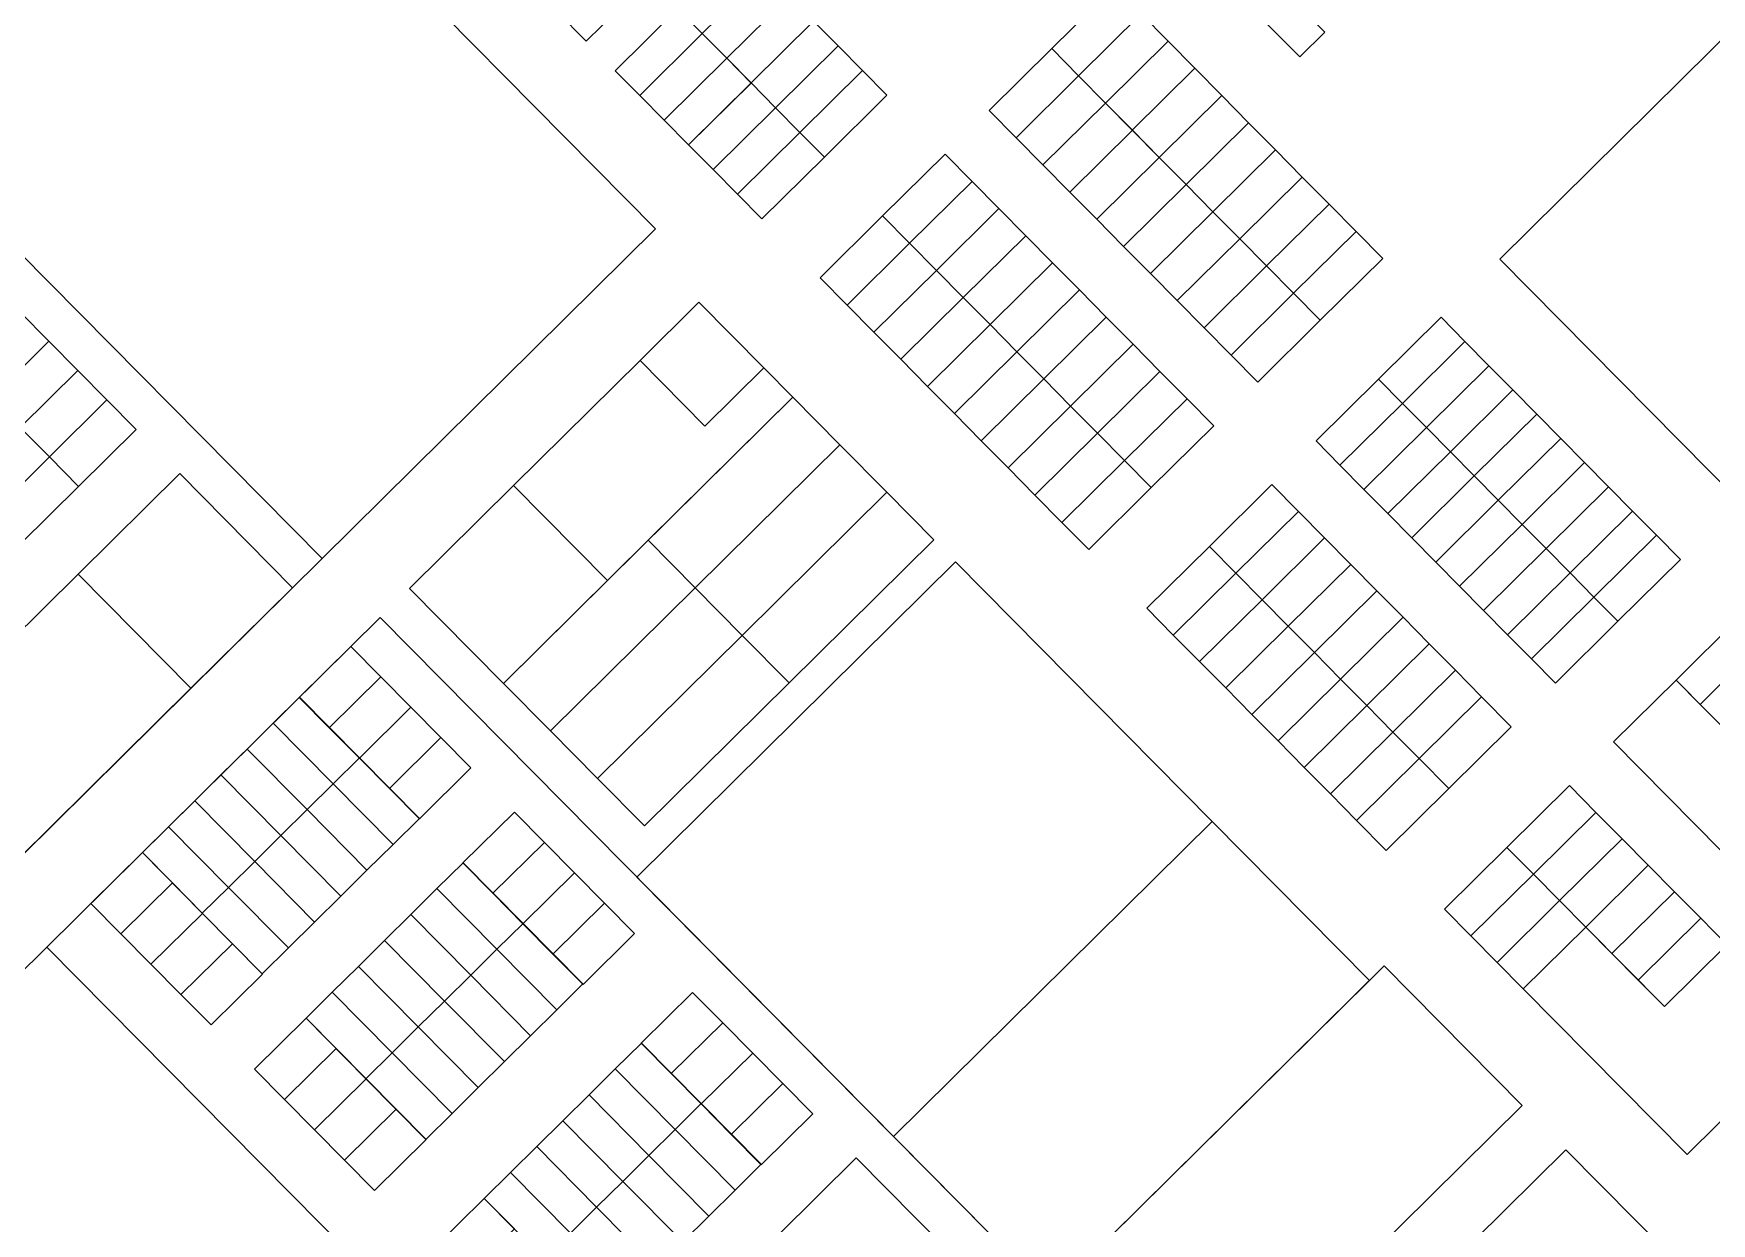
# Model space of a CAD drawing. Header units: metres. Extents: x 5590187 to 5598444, y 6961268 to 6971080.
# Drawn here: x 5593747.7 to 5594153.3, y 6967188.9 to 6967476.4 of the extents above; entities that cross this region are included whole.
import ezdxf

# ---------------------------------------------------------------- set-up
doc = ezdxf.new("R2010")
doc.units = ezdxf.units.M
doc.layers.add('zz_catastro_fontana', color=7, linetype='Continuous')

msp = doc.modelspace()

# ---------------------------------------------------------------- linework, layer by layer
at = {"layer": 'zz_catastro_fontana'}
for points in [[(5593737.03, 6967592.07), (5593898.05, 6967429.24), (5593817.47, 6967349.55), (5593656.44, 6967512.38), (5593737.03, 6967592.07)], [(5594331.58, 6967533.1), (5594407.84, 6967455.99), (5594434.86, 6967482.71), (5594518.04, 6967398.6), (5594319.46, 6967202.21), (5594102.15, 6967421.96), (5594241, 6967559.28), (5594298.87, 6967500.76), (5594331.58, 6967533.1)], [(5593656.44, 6967512.38), (5593817.47, 6967349.55), (5593736.88, 6967269.86), (5593575.86, 6967432.69), (5593656.44, 6967512.38)], [(5593874.3, 6967481.7), (5593889.41, 6967496.64), (5593896.44, 6967489.53), (5593881.33, 6967474.59), (5593874.3, 6967481.7)], [(5593909.37, 6967476.45), (5593924.48, 6967491.4), (5593930.39, 6967485.42), (5593915.28, 6967470.48), (5593909.37, 6967476.45)], [(5594038.38, 6967486.44), (5594044.42, 6967492.42), (5594059.89, 6967476.77), (5594053.85, 6967470.8), (5594038.38, 6967486.44)], [(5593993.84, 6967472.81), (5594008.95, 6967487.75), (5594015.44, 6967481.19), (5594000.33, 6967466.25), (5593993.84, 6967472.81)], [(5593888.36, 6967467.48), (5593903.47, 6967482.42), (5593909.38, 6967476.45), (5593894.27, 6967461.5), (5593888.36, 6967467.48)], [(5593915.28, 6967470.48), (5593930.39, 6967485.42), (5593936.29, 6967479.45), (5593921.18, 6967464.51), (5593915.28, 6967470.48)], [(5593921.18, 6967464.52), (5593936.29, 6967479.46), (5593942.19, 6967473.48), (5593927.08, 6967458.54), (5593921.18, 6967464.52)], [(5594000.33, 6967466.25), (5594015.44, 6967481.19), (5594021.96, 6967474.6), (5594006.85, 6967459.65), (5594000.33, 6967466.25)], [(5593894.27, 6967461.5), (5593909.38, 6967476.45), (5593915.28, 6967470.47), (5593900.17, 6967455.53), (5593894.27, 6967461.5)], [(5594006.85, 6967459.65), (5594021.96, 6967474.6), (5594028.42, 6967468.07), (5594013.31, 6967453.13), (5594006.85, 6967459.65)], [(5593900.17, 6967455.53), (5593915.28, 6967470.47), (5593921.19, 6967464.5), (5593906.08, 6967449.56), (5593900.17, 6967455.53)], [(5593927.08, 6967458.54), (5593942.19, 6967473.48), (5593948.1, 6967467.51), (5593932.99, 6967452.57), (5593927.08, 6967458.54)], [(5593978.73, 6967457.87), (5593993.84, 6967472.81), (5594000.36, 6967466.22), (5593985.25, 6967451.27), (5593978.73, 6967457.87)], [(5593932.99, 6967452.57), (5593948.1, 6967467.51), (5593954.01, 6967461.54), (5593938.9, 6967446.6), (5593932.99, 6967452.57)], [(5593985.25, 6967451.27), (5594000.36, 6967466.22), (5594006.85, 6967459.65), (5593991.74, 6967444.71), (5593985.25, 6967451.27)], [(5594013.31, 6967453.13), (5594028.42, 6967468.07), (5594034.94, 6967461.47), (5594019.83, 6967446.53), (5594013.31, 6967453.13)], [(5593906.07, 6967449.57), (5593921.18, 6967464.51), (5593927.09, 6967458.54), (5593911.98, 6967443.59), (5593906.07, 6967449.57)], [(5593911.98, 6967443.59), (5593927.09, 6967458.54), (5593933, 6967452.56), (5593917.89, 6967437.62), (5593911.98, 6967443.59)], [(5593991.74, 6967444.71), (5594006.85, 6967459.65), (5594013.34, 6967453.09), (5593998.23, 6967438.15), (5593991.74, 6967444.71)], [(5594019.83, 6967446.53), (5594034.94, 6967461.47), (5594041.43, 6967454.91), (5594026.32, 6967439.97), (5594019.83, 6967446.53)], [(5594026.32, 6967439.97), (5594041.43, 6967454.91), (5594047.92, 6967448.34), (5594032.81, 6967433.4), (5594026.32, 6967439.97)], [(5593917.89, 6967437.62), (5593933, 6967452.56), (5593938.9, 6967446.59), (5593923.79, 6967431.65), (5593917.89, 6967437.62)], [(5593998.23, 6967438.15), (5594013.34, 6967453.09), (5594019.83, 6967446.53), (5594004.72, 6967431.59), (5593998.23, 6967438.15)], [(5593952.96, 6967432.38), (5593968.07, 6967447.32), (5593974.59, 6967440.73), (5593959.48, 6967425.79), (5593952.96, 6967432.38)], [(5594004.72, 6967431.59), (5594019.83, 6967446.53), (5594026.32, 6967439.97), (5594011.21, 6967425.02), (5594004.72, 6967431.59)], [(5594032.81, 6967433.4), (5594047.92, 6967448.34), (5594054.41, 6967441.78), (5594039.3, 6967426.84), (5594032.81, 6967433.4)], [(5594039.3, 6967426.84), (5594054.41, 6967441.78), (5594060.9, 6967435.22), (5594045.79, 6967420.28), (5594039.3, 6967426.84)], [(5593959.48, 6967425.79), (5593974.59, 6967440.73), (5593981.08, 6967434.16), (5593965.97, 6967419.22), (5593959.48, 6967425.79)], [(5594011.21, 6967425.02), (5594026.32, 6967439.97), (5594032.81, 6967433.4), (5594017.7, 6967418.46), (5594011.21, 6967425.02)], [(5593965.97, 6967419.22), (5593981.08, 6967434.16), (5593987.57, 6967427.6), (5593972.46, 6967412.66), (5593965.97, 6967419.22)], [(5594045.79, 6967420.28), (5594060.9, 6967435.22), (5594067.41, 6967428.64), (5594052.3, 6967413.7), (5594045.79, 6967420.28)], [(5593937.85, 6967417.43), (5593952.96, 6967432.38), (5593959.48, 6967425.79), (5593944.37, 6967410.84), (5593937.85, 6967417.43)], [(5594017.7, 6967418.46), (5594032.81, 6967433.4), (5594039.3, 6967426.84), (5594024.19, 6967411.9), (5594017.7, 6967418.46)], [(5593944.37, 6967410.84), (5593959.48, 6967425.79), (5593965.97, 6967419.22), (5593950.86, 6967404.28), (5593944.37, 6967410.84)], [(5593972.46, 6967412.66), (5593987.57, 6967427.6), (5593994.06, 6967421.04), (5593978.95, 6967406.1), (5593972.46, 6967412.66)], [(5594024.19, 6967411.9), (5594039.3, 6967426.84), (5594045.79, 6967420.28), (5594030.68, 6967405.33), (5594024.19, 6967411.9)], [(5594052.3, 6967413.7), (5594067.41, 6967428.64), (5594073.88, 6967422.09), (5594058.77, 6967407.15), (5594052.3, 6967413.7)], [(5593950.86, 6967404.28), (5593965.97, 6967419.22), (5593972.46, 6967412.66), (5593957.35, 6967397.72), (5593950.86, 6967404.28)], [(5593978.95, 6967406.1), (5593994.06, 6967421.04), (5594000.55, 6967414.48), (5593985.44, 6967399.53), (5593978.95, 6967406.1)], [(5594030.68, 6967405.33), (5594045.79, 6967420.28), (5594052.3, 6967413.7), (5594037.19, 6967398.76), (5594030.68, 6967405.33)], [(5593985.44, 6967399.53), (5594000.55, 6967414.48), (5594007.04, 6967407.91), (5593991.93, 6967392.97), (5593985.44, 6967399.53)], [(5594037.19, 6967398.76), (5594052.3, 6967413.7), (5594058.77, 6967407.15), (5594043.66, 6967392.21), (5594037.19, 6967398.76)], [(5593737.51, 6967388.35), (5593730.48, 6967395.46), (5593744.39, 6967409.22), (5593751.42, 6967402.11), (5593737.51, 6967388.35)], [(5593908.56, 6967411.5), (5593924.23, 6967395.65), (5593910.01, 6967381.59), (5593894.34, 6967397.44), (5593908.56, 6967411.5)], [(5593957.35, 6967397.72), (5593972.46, 6967412.66), (5593978.95, 6967406.1), (5593963.84, 6967391.15), (5593957.35, 6967397.72)], [(5593963.84, 6967391.15), (5593978.95, 6967406.1), (5593985.44, 6967399.53), (5593970.33, 6967384.59), (5593963.84, 6967391.15)], [(5593991.93, 6967392.97), (5594007.04, 6967407.91), (5594013.53, 6967401.35), (5593998.42, 6967386.41), (5593991.93, 6967392.97)], [(5594072.84, 6967392.93), (5594087.95, 6967407.87), (5594093.73, 6967402.02), (5594078.62, 6967387.08), (5594072.84, 6967392.93)], [(5593744.54, 6967381.24), (5593737.51, 6967388.35), (5593751.42, 6967402.11), (5593758.46, 6967395), (5593744.54, 6967381.24)], [(5593998.42, 6967386.41), (5594013.53, 6967401.35), (5594020.02, 6967394.79), (5594004.91, 6967379.85), (5593998.42, 6967386.41)], [(5594078.62, 6967387.08), (5594093.73, 6967402.02), (5594099.52, 6967396.17), (5594084.41, 6967381.23), (5594078.62, 6967387.08)], [(5593931.26, 6967388.54), (5593886.49, 6967344.27), (5593863.78, 6967367.22), (5593894.34, 6967397.44), (5593910.01, 6967381.59), (5593924.23, 6967395.65), (5593931.26, 6967388.54)], [(5593970.33, 6967384.59), (5593985.44, 6967399.53), (5593991.93, 6967392.97), (5593976.82, 6967378.03), (5593970.33, 6967384.59)], [(5593751.57, 6967374.13), (5593744.54, 6967381.24), (5593758.46, 6967395), (5593765.49, 6967387.89), (5593751.57, 6967374.13)], [(5593976.82, 6967378.03), (5593991.93, 6967392.97), (5593998.42, 6967386.41), (5593983.31, 6967371.47), (5593976.82, 6967378.03)], [(5594004.91, 6967379.85), (5594020.02, 6967394.79), (5594026.55, 6967388.18), (5594011.44, 6967373.24), (5594004.91, 6967379.85)], [(5594057.73, 6967377.99), (5594072.84, 6967392.93), (5594078.62, 6967387.08), (5594063.51, 6967372.14), (5594057.73, 6967377.99)], [(5594084.41, 6967381.23), (5594099.52, 6967396.17), (5594105.31, 6967390.32), (5594090.2, 6967375.37), (5594084.41, 6967381.23)], [(5594090.2, 6967375.37), (5594105.31, 6967390.32), (5594111.09, 6967384.47), (5594095.98, 6967369.52), (5594090.2, 6967375.37)], [(5593758.6, 6967367.02), (5593751.57, 6967374.13), (5593765.49, 6967387.89), (5593772.52, 6967380.78), (5593758.6, 6967367.02)], [(5593896.31, 6967353.98), (5593931.26, 6967388.54), (5593942.62, 6967377.06), (5593907.66, 6967342.49), (5593896.31, 6967353.98)], [(5593983.31, 6967371.47), (5593998.42, 6967386.41), (5594004.91, 6967379.85), (5593989.8, 6967364.9), (5593983.31, 6967371.47)], [(5594011.44, 6967373.24), (5594026.55, 6967388.18), (5594033, 6967381.66), (5594017.89, 6967366.72), (5594011.44, 6967373.24)], [(5594063.51, 6967372.14), (5594078.62, 6967387.08), (5594084.41, 6967381.23), (5594069.3, 6967366.28), (5594063.51, 6967372.14)], [(5593730.6, 6967367.46), (5593744.54, 6967381.24), (5593751.57, 6967374.13), (5593737.64, 6967360.35), (5593730.6, 6967367.46)], [(5594069.3, 6967366.28), (5594084.41, 6967381.23), (5594090.2, 6967375.37), (5594075.09, 6967360.43), (5594069.3, 6967366.28)], [(5594095.98, 6967369.52), (5594111.09, 6967384.47), (5594116.88, 6967378.61), (5594101.77, 6967363.67), (5594095.98, 6967369.52)], [(5593907.66, 6967342.49), (5593942.62, 6967377.06), (5593953.97, 6967365.58), (5593919.02, 6967331.01), (5593907.66, 6967342.49)], [(5593989.8, 6967364.9), (5594004.91, 6967379.85), (5594011.44, 6967373.24), (5593996.33, 6967358.3), (5593989.8, 6967364.9)], [(5594101.77, 6967363.67), (5594116.88, 6967378.61), (5594122.67, 6967372.76), (5594107.56, 6967357.82), (5594101.77, 6967363.67)], [(5593737.64, 6967360.35), (5593751.57, 6967374.13), (5593758.6, 6967367.02), (5593744.67, 6967353.24), (5593737.64, 6967360.35)], [(5593996.33, 6967358.3), (5594011.44, 6967373.24), (5594017.89, 6967366.72), (5594002.78, 6967351.78), (5593996.33, 6967358.3)], [(5594075.09, 6967360.43), (5594090.2, 6967375.37), (5594095.98, 6967369.52), (5594080.87, 6967354.58), (5594075.09, 6967360.43)], [(5594107.56, 6967357.82), (5594122.67, 6967372.76), (5594128.45, 6967366.91), (5594113.35, 6967351.97), (5594107.56, 6967357.82)], [(5593810.36, 6967342.52), (5593785.79, 6967318.22), (5593758.5, 6967345.82), (5593783.07, 6967370.11), (5593810.36, 6967342.52)], [(5594080.87, 6967354.58), (5594095.98, 6967369.52), (5594101.77, 6967363.67), (5594086.66, 6967348.73), (5594080.87, 6967354.58)], [(5593838.64, 6967342.36), (5593863.78, 6967367.22), (5593886.49, 6967344.27), (5593861.34, 6967319.4), (5593838.64, 6967342.36)], [(5593919.02, 6967331.01), (5593953.97, 6967365.58), (5593965.33, 6967354.09), (5593930.37, 6967319.53), (5593919.02, 6967331.01)], [(5594031.95, 6967352.5), (5594047.06, 6967367.44), (5594053.46, 6967360.97), (5594038.35, 6967346.03), (5594031.95, 6967352.5)], [(5594113.35, 6967351.97), (5594128.45, 6967366.91), (5594134.24, 6967361.06), (5594119.13, 6967346.12), (5594113.35, 6967351.97)], [(5594038.35, 6967346.03), (5594053.46, 6967360.97), (5594059.79, 6967354.57), (5594044.68, 6967339.63), (5594038.35, 6967346.03)], [(5594086.66, 6967348.73), (5594101.77, 6967363.67), (5594107.56, 6967357.82), (5594092.45, 6967342.88), (5594086.66, 6967348.73)], [(5594119.13, 6967346.12), (5594134.24, 6967361.06), (5594140.03, 6967355.21), (5594124.92, 6967340.26), (5594119.13, 6967346.12)], [(5594092.45, 6967342.88), (5594107.56, 6967357.82), (5594113.35, 6967351.97), (5594098.24, 6967337.03), (5594092.45, 6967342.88)], [(5593861.34, 6967319.4), (5593896.31, 6967353.98), (5593907.66, 6967342.49), (5593872.7, 6967307.92), (5593861.34, 6967319.4)], [(5594016.84, 6967337.56), (5594031.95, 6967352.5), (5594038.35, 6967346.03), (5594023.24, 6967331.09), (5594016.84, 6967337.56)], [(5594044.68, 6967339.63), (5594059.79, 6967354.57), (5594066.12, 6967348.17), (5594051.01, 6967333.23), (5594044.68, 6967339.63)], [(5594124.92, 6967340.26), (5594140.03, 6967355.21), (5594145.82, 6967349.35), (5594130.71, 6967334.41), (5594124.92, 6967340.26)], [(5593893.58, 6967272.59), (5593970.6, 6967348.76), (5594032.65, 6967286.02), (5593955.62, 6967209.85), (5593893.58, 6967272.59)], [(5594098.24, 6967337.03), (5594113.35, 6967351.97), (5594119.13, 6967346.12), (5594104.02, 6967331.17), (5594098.24, 6967337.03)], [(5593785.79, 6967318.22), (5593744, 6967276.89), (5593716.71, 6967304.49), (5593758.5, 6967345.82), (5593785.79, 6967318.22)], [(5594023.24, 6967331.09), (5594038.35, 6967346.03), (5594044.68, 6967339.63), (5594029.57, 6967324.69), (5594023.24, 6967331.09)], [(5594051.01, 6967333.23), (5594066.12, 6967348.17), (5594072.45, 6967341.77), (5594057.34, 6967326.83), (5594051.01, 6967333.23)], [(5594104.02, 6967331.17), (5594119.13, 6967346.12), (5594124.92, 6967340.26), (5594109.81, 6967325.32), (5594104.02, 6967331.17)], [(5593872.7, 6967307.92), (5593907.66, 6967342.49), (5593919.02, 6967331.01), (5593884.06, 6967296.44), (5593872.7, 6967307.92)], [(5594057.34, 6967326.83), (5594072.45, 6967341.77), (5594078.77, 6967335.37), (5594063.66, 6967320.43), (5594057.34, 6967326.83)], [(5594109.81, 6967325.32), (5594124.92, 6967340.26), (5594130.71, 6967334.41), (5594115.6, 6967319.47), (5594109.81, 6967325.32)], [(5594029.57, 6967324.69), (5594044.68, 6967339.63), (5594051.01, 6967333.23), (5594035.9, 6967318.29), (5594029.57, 6967324.69)], [(5593750.95, 6967255.64), (5593831.53, 6967335.33), (5593993.61, 6967171.44), (5593913.03, 6967091.75), (5593750.95, 6967255.64)], [(5594035.9, 6967318.29), (5594051.01, 6967333.23), (5594057.34, 6967326.83), (5594042.23, 6967311.89), (5594035.9, 6967318.29)], [(5594063.66, 6967320.43), (5594078.77, 6967335.37), (5594085.1, 6967328.97), (5594069.99, 6967314.03), (5594063.66, 6967320.43)], [(5594159.88, 6967335.13), (5594165.69, 6967329.25), (5594150.58, 6967314.31), (5594144.77, 6967320.19), (5594159.88, 6967335.13)], [(5593811.98, 6967315.99), (5593824.42, 6967328.3), (5593831.68, 6967320.96), (5593819.23, 6967308.65), (5593811.98, 6967315.99)], [(5593884.06, 6967296.44), (5593919.02, 6967331.01), (5593930.37, 6967319.53), (5593895.41, 6967284.95), (5593884.06, 6967296.44)], [(5594069.99, 6967314.03), (5594085.1, 6967328.97), (5594091.43, 6967322.57), (5594076.32, 6967307.63), (5594069.99, 6967314.03)], [(5594150.58, 6967314.31), (5594165.69, 6967329.25), (5594171.56, 6967323.32), (5594156.45, 6967308.38), (5594150.58, 6967314.31)], [(5594042.23, 6967311.89), (5594057.34, 6967326.83), (5594063.66, 6967320.43), (5594048.55, 6967305.49), (5594042.23, 6967311.89)], [(5593819.23, 6967308.65), (5593831.68, 6967320.96), (5593838.93, 6967313.62), (5593826.49, 6967301.32), (5593819.23, 6967308.65)], [(5594048.55, 6967305.49), (5594063.66, 6967320.43), (5594069.99, 6967314.03), (5594054.88, 6967299.09), (5594048.55, 6967305.49)], [(5594076.32, 6967307.63), (5594091.43, 6967322.57), (5594097.76, 6967316.18), (5594082.65, 6967301.23), (5594076.32, 6967307.63)], [(5594129.66, 6967305.25), (5594144.77, 6967320.19), (5594203.43, 6967260.88), (5594188.32, 6967245.93), (5594129.66, 6967305.25)], [(5593805.7, 6967309.78), (5593812.03, 6967316.04), (5593826.51, 6967301.39), (5593820.18, 6967295.14), (5593805.7, 6967309.78)], [(5594082.65, 6967301.23), (5594097.76, 6967316.18), (5594104.93, 6967308.92), (5594089.82, 6967293.98), (5594082.65, 6967301.23)], [(5593826.49, 6967301.32), (5593838.93, 6967313.62), (5593846.19, 6967306.28), (5593833.75, 6967293.98), (5593826.49, 6967301.32)], [(5594054.88, 6967299.09), (5594069.99, 6967314.03), (5594076.32, 6967307.63), (5594061.21, 6967292.69), (5594054.88, 6967299.09)], [(5593799.37, 6967303.53), (5593805.7, 6967309.78), (5593820.18, 6967295.14), (5593813.85, 6967288.88), (5593799.37, 6967303.53)], [(5593833.75, 6967293.98), (5593846.19, 6967306.28), (5593853.45, 6967298.95), (5593841, 6967286.64), (5593833.75, 6967293.98)], [(5594061.21, 6967292.69), (5594076.32, 6967307.63), (5594082.65, 6967301.23), (5594067.54, 6967286.29), (5594061.21, 6967292.69)], [(5593793.04, 6967297.27), (5593799.37, 6967303.53), (5593813.85, 6967288.88), (5593807.53, 6967282.62), (5593793.04, 6967297.27)], [(5593820.18, 6967295.14), (5593826.51, 6967301.39), (5593841, 6967286.75), (5593834.67, 6967280.49), (5593820.18, 6967295.14)], [(5594074.71, 6967279.04), (5594067.54, 6967286.29), (5594082.65, 6967301.23), (5594089.82, 6967293.98), (5594074.71, 6967279.04)], [(5593786.71, 6967291.01), (5593793.04, 6967297.27), (5593807.53, 6967282.62), (5593801.2, 6967276.36), (5593786.71, 6967291.01)], [(5593813.85, 6967288.88), (5593820.18, 6967295.14), (5593834.67, 6967280.49), (5593828.34, 6967274.23), (5593813.85, 6967288.88)], [(5594103.88, 6967279.76), (5594118.99, 6967294.7), (5594125.39, 6967288.23), (5594110.28, 6967273.29), (5594103.88, 6967279.76)], [(5593780.38, 6967284.75), (5593786.71, 6967291.01), (5593801.2, 6967276.36), (5593794.87, 6967270.1), (5593780.38, 6967284.75)], [(5593807.53, 6967282.62), (5593813.85, 6967288.88), (5593828.34, 6967274.23), (5593822.01, 6967267.97), (5593807.53, 6967282.62)], [(5593851.53, 6967276), (5593863.97, 6967288.3), (5593871.23, 6967280.96), (5593858.79, 6967268.66), (5593851.53, 6967276)], [(5594110.28, 6967273.29), (5594125.39, 6967288.23), (5594131.72, 6967281.83), (5594116.61, 6967266.89), (5594110.28, 6967273.29)], [(5593774.06, 6967278.49), (5593780.38, 6967284.75), (5593794.87, 6967270.1), (5593788.54, 6967263.85), (5593774.06, 6967278.49)], [(5593955.62, 6967209.85), (5594032.65, 6967286.02), (5594070.63, 6967247.61), (5593993.61, 6967171.44), (5593955.62, 6967209.85)], [(5593801.2, 6967276.36), (5593807.53, 6967282.62), (5593822.01, 6967267.97), (5593815.68, 6967261.71), (5593801.2, 6967276.36)], [(5593858.79, 6967268.66), (5593871.23, 6967280.96), (5593878.49, 6967273.63), (5593866.04, 6967261.32), (5593858.79, 6967268.66)], [(5594088.78, 6967264.82), (5594103.88, 6967279.76), (5594110.28, 6967273.29), (5594095.17, 6967258.35), (5594088.78, 6967264.82)], [(5594116.61, 6967266.89), (5594131.72, 6967281.83), (5594138.05, 6967275.43), (5594122.94, 6967260.49), (5594116.61, 6967266.89)], [(5593761.61, 6967266.19), (5593774.06, 6967278.49), (5593781.31, 6967271.16), (5593768.87, 6967258.85), (5593761.61, 6967266.19)], [(5593794.87, 6967270.1), (5593801.2, 6967276.36), (5593815.68, 6967261.71), (5593809.35, 6967255.46), (5593794.87, 6967270.1)], [(5593845.25, 6967269.79), (5593851.58, 6967276.05), (5593866.06, 6967261.4), (5593859.74, 6967255.14), (5593845.25, 6967269.79)], [(5594122.94, 6967260.49), (5594138.05, 6967275.43), (5594144.38, 6967269.03), (5594129.27, 6967254.09), (5594122.94, 6967260.49)], [(5593866.04, 6967261.32), (5593878.49, 6967273.63), (5593885.74, 6967266.29), (5593873.3, 6967253.98), (5593866.04, 6967261.32)], [(5594095.17, 6967258.35), (5594110.28, 6967273.29), (5594116.61, 6967266.89), (5594101.5, 6967251.95), (5594095.17, 6967258.35)], [(5593768.87, 6967258.85), (5593781.31, 6967271.16), (5593788.57, 6967263.82), (5593776.13, 6967251.51), (5593768.87, 6967258.85)], [(5593788.54, 6967263.85), (5593794.87, 6967270.1), (5593809.35, 6967255.46), (5593803.03, 6967249.2), (5593788.54, 6967263.85)], [(5593838.92, 6967263.53), (5593845.25, 6967269.79), (5593859.74, 6967255.14), (5593853.41, 6967248.88), (5593838.92, 6967263.53)], [(5594129.27, 6967254.09), (5594144.38, 6967269.03), (5594150.71, 6967262.63), (5594135.6, 6967247.69), (5594129.27, 6967254.09)], [(5593776.13, 6967251.51), (5593788.57, 6967263.82), (5593795.83, 6967256.48), (5593783.38, 6967244.17), (5593776.13, 6967251.51)], [(5593832.59, 6967257.27), (5593838.92, 6967263.53), (5593853.41, 6967248.88), (5593847.08, 6967242.62), (5593832.59, 6967257.27)], [(5593873.3, 6967253.98), (5593885.74, 6967266.29), (5593893, 6967258.95), (5593880.56, 6967246.65), (5593873.3, 6967253.98)], [(5594101.5, 6967251.95), (5594116.61, 6967266.89), (5594122.94, 6967260.49), (5594107.83, 6967245.55), (5594101.5, 6967251.95)], [(5593859.74, 6967255.14), (5593866.06, 6967261.4), (5593880.55, 6967246.75), (5593874.22, 6967240.49), (5593859.74, 6967255.14)], [(5594107.83, 6967245.55), (5594122.94, 6967260.49), (5594141.93, 6967241.29), (5594157.03, 6967256.23), (5594177.65, 6967235.39), (5594147.43, 6967205.5), (5594107.83, 6967245.55)], [(5594135.6, 6967247.69), (5594150.71, 6967262.63), (5594157.03, 6967256.23), (5594141.93, 6967241.29), (5594135.6, 6967247.69)], [(5593750.95, 6967255.64), (5593913.03, 6967091.75), (5593806.37, 6966986.27), (5593644.29, 6967150.17), (5593750.95, 6967255.64)], [(5593783.38, 6967244.17), (5593795.83, 6967256.48), (5593803.08, 6967249.14), (5593790.64, 6967236.84), (5593783.38, 6967244.17)], [(5593826.27, 6967251.01), (5593832.59, 6967257.27), (5593847.08, 6967242.62), (5593840.75, 6967236.37), (5593826.27, 6967251.01)], [(5593853.41, 6967248.88), (5593859.74, 6967255.14), (5593874.22, 6967240.49), (5593867.89, 6967234.24), (5593853.41, 6967248.88)], [(5593819.94, 6967244.76), (5593826.27, 6967251.01), (5593840.75, 6967236.37), (5593834.42, 6967230.11), (5593819.94, 6967244.76)], [(5593963.98, 6967142.14), (5594074.19, 6967251.12), (5594107.59, 6967217.35), (5593997.38, 6967108.36), (5593963.98, 6967142.14)], [(5593847.08, 6967242.62), (5593853.41, 6967248.88), (5593867.89, 6967234.24), (5593861.56, 6967227.98), (5593847.08, 6967242.62)], [(5593813.61, 6967238.5), (5593819.94, 6967244.76), (5593834.42, 6967230.11), (5593828.09, 6967223.85), (5593813.61, 6967238.5)], [(5593894.62, 6967232.42), (5593907.06, 6967244.73), (5593914.32, 6967237.39), (5593901.87, 6967225.09), (5593894.62, 6967232.42)], [(5593840.75, 6967236.37), (5593847.08, 6967242.62), (5593861.56, 6967227.98), (5593855.24, 6967221.72), (5593840.75, 6967236.37)], [(5593801.17, 6967226.19), (5593813.61, 6967238.5), (5593820.87, 6967231.16), (5593808.42, 6967218.85), (5593801.17, 6967226.19)], [(5593834.42, 6967230.11), (5593840.75, 6967236.37), (5593855.24, 6967221.72), (5593848.91, 6967215.46), (5593834.42, 6967230.11)], [(5593901.87, 6967225.09), (5593914.32, 6967237.39), (5593921.57, 6967230.05), (5593909.13, 6967217.75), (5593901.87, 6967225.09)], [(5593808.42, 6967218.85), (5593820.87, 6967231.16), (5593828.12, 6967223.82), (5593815.68, 6967211.52), (5593808.42, 6967218.85)], [(5593888.34, 6967226.22), (5593894.67, 6967232.47), (5593909.15, 6967217.83), (5593902.82, 6967211.57), (5593888.34, 6967226.22)], [(5593828.09, 6967223.85), (5593834.42, 6967230.11), (5593848.91, 6967215.46), (5593842.58, 6967209.2), (5593828.09, 6967223.85)], [(5593909.13, 6967217.75), (5593921.57, 6967230.05), (5593928.83, 6967222.72), (5593916.39, 6967210.41), (5593909.13, 6967217.75)], [(5593815.68, 6967211.52), (5593828.12, 6967223.82), (5593835.38, 6967216.48), (5593822.94, 6967204.18), (5593815.68, 6967211.52)], [(5593882.01, 6967219.96), (5593888.34, 6967226.22), (5593902.82, 6967211.57), (5593896.5, 6967205.31), (5593882.01, 6967219.96)], [(5593916.39, 6967210.41), (5593928.83, 6967222.72), (5593936.09, 6967215.38), (5593923.64, 6967203.07), (5593916.39, 6967210.41)], [(5593875.68, 6967213.7), (5593882.01, 6967219.96), (5593896.5, 6967205.31), (5593890.17, 6967199.05), (5593875.68, 6967213.7)], [(5593822.94, 6967204.18), (5593835.38, 6967216.48), (5593842.64, 6967209.15), (5593830.19, 6967196.84), (5593822.94, 6967204.18)], [(5593902.82, 6967211.57), (5593909.15, 6967217.83), (5593923.64, 6967203.18), (5593917.31, 6967196.92), (5593902.82, 6967211.57)], [(5593869.36, 6967207.44), (5593875.68, 6967213.7), (5593890.17, 6967199.05), (5593883.84, 6967192.79), (5593869.36, 6967207.44)], [(5593896.5, 6967205.31), (5593902.82, 6967211.57), (5593917.31, 6967196.92), (5593910.98, 6967190.66), (5593896.5, 6967205.31)], [(5593863.03, 6967201.18), (5593869.36, 6967207.44), (5593883.84, 6967192.79), (5593877.51, 6967186.54), (5593863.03, 6967201.18)], [(5594007.93, 6967097.7), (5594118.14, 6967206.68), (5594151.54, 6967172.91), (5594041.33, 6967063.92), (5594007.93, 6967097.7)], [(5593890.17, 6967199.05), (5593896.5, 6967205.31), (5593910.98, 6967190.66), (5593904.65, 6967184.4), (5593890.17, 6967199.05)], [(5593946.59, 6967204.76), (5593975.6, 6967175.43), (5593950.51, 6967150.69), (5593936.03, 6967165.34), (5593942.36, 6967171.59), (5593927.87, 6967186.24), (5593946.59, 6967204.76)], [(5593856.7, 6967194.93), (5593863.03, 6967201.18), (5593877.51, 6967186.54), (5593871.18, 6967180.28), (5593856.7, 6967194.93)], [(5593883.84, 6967192.79), (5593890.17, 6967199.05), (5593904.65, 6967184.4), (5593898.33, 6967178.15), (5593883.84, 6967192.79)], [(5593844.26, 6967182.62), (5593856.7, 6967194.93), (5593863.96, 6967187.59), (5593851.51, 6967175.28), (5593844.26, 6967182.62)], [(5593877.51, 6967186.54), (5593883.84, 6967192.79), (5593898.33, 6967178.15), (5593892, 6967171.89), (5593877.51, 6967186.54)]]:
    msp.add_lwpolyline(points, close=True, dxfattribs=at)

doc.saveas('drawing.dxf')
